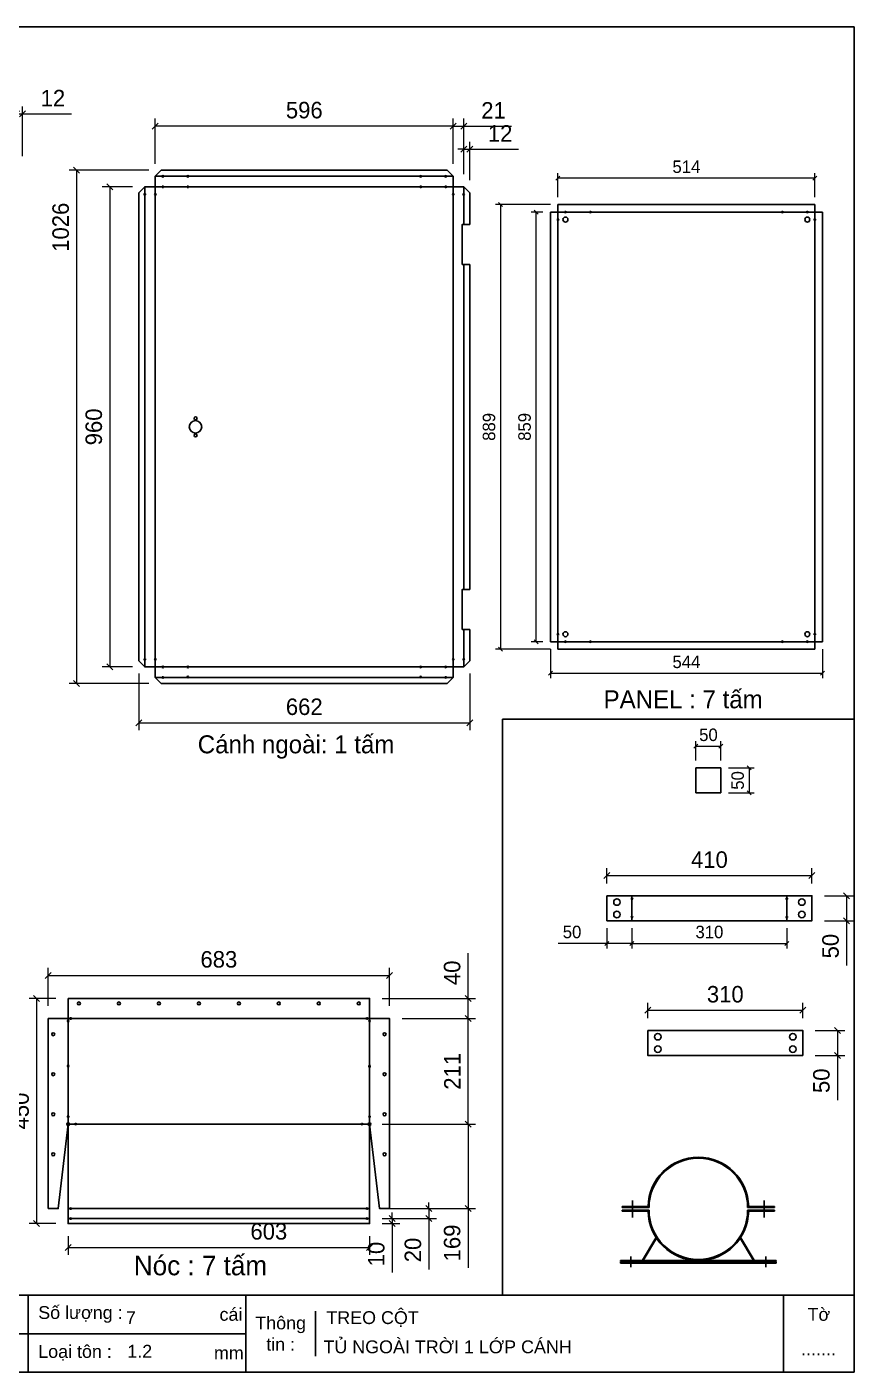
# Model space of a CAD drawing. Header units: millimetres. Extents: x 0 to 3804, y 0 to 2690.
# Drawn here: x 2149 to 3804, y 0 to 2690 of the extents above; entities that cross this region are included whole.
import ezdxf

# ---------------------------------------------------------------- set-up
doc = ezdxf.new("R2010")
doc.units = ezdxf.units.MM
doc.layers.add('CNC', color=7, linetype='Continuous')
doc.layers.add('DIM', color=253, linetype='Continuous')
doc.styles.add('Arial', font='arial.ttf')
doc.dimstyles.new('Dim-25', dxfattribs={"dimtxt": 25, "dimasz": 8, "dimexe": 10, "dimexo": 15, "dimgap": 10, "dimtad": 1, "dimdec": 0, "dimtxsty": 'Standard', "dimblk": 'OBLIQUE', "dimcen": 10, "dimclrd": 5, "dimclre": 5, "dimclrt": 3, "dimazin": 3, "dimtfac": 1, "dimtdec": 0, "dimtmove": 0, "dimatfit": 3, "dimldrblk": 'OBLIQUE', "dimlwd": 9, "dimlwe": 9})
doc.dimstyles.new('Dim-33', dxfattribs={"dimtxt": 33, "dimasz": 12, "dimexe": 15, "dimexo": 25, "dimgap": 15, "dimtad": 1, "dimdec": 0, "dimtxsty": 'Standard', "dimblk": 'OBLIQUE', "dimcen": 10, "dimclrd": 5, "dimclre": 5, "dimclrt": 3, "dimazin": 3, "dimtfac": 1, "dimtdec": 0, "dimtmove": 0, "dimatfit": 3, "dimldrblk": 'OPEN30', "dimlwd": 9, "dimlwe": 9})

# ---------------------------------------------------------------- blocks, each defined once
blk = doc.blocks.new('*D6')
at = {"color": 0, "linetype": 'ByBlock', "lineweight": -2}
for p, q in [((2121.9, 2509.7), (2133.9, 2521.7)), ((2145.9, 2521.7), (2133.9, 2509.7))]:
    blk.add_line(p, q, dxfattribs=at)
at = {"layer": 'Defpoints', "color": 0, "transparency": 16777216}
for p in [(2139.9, 2515.7), (2127.9, 2405.9), (2139.9, 2405.9)]:
    blk.add_point(p, dxfattribs=at)
at = {"layer": 'DIM', "color": 5, "lineweight": 9, "transparency": 16777216}
for p, q in [((2127.9, 2430.9), (2127.9, 2530.7)), ((2139.9, 2430.9), (2139.9, 2530.7)), ((2127.9, 2515.7), (2115.9, 2515.7)), ((2127.9, 2515.7), (2139.9, 2515.7)), ((2139.9, 2515.7), (2237.8, 2515.7))]:
    blk.add_line(p, q, dxfattribs=at)
at = {"layer": 'DIM', "color": 3, "transparency": 16777216, "insert": (2200.9, 2547.3), "char_height": 33, "attachment_point": 5}
blk.add_mtext('12', dxfattribs=at)
blk = doc.blocks.new('_Oblique')
at = {"color": 0, "linetype": 'ByBlock', "lineweight": -2}
blk.add_line((-0.5, -0.5), (0.5, 0.5), dxfattribs=at)
blk = doc.blocks.new('_Open30')
at = {"color": 0, "linetype": 'ByBlock', "lineweight": -2}
for p, q in [((-1, 0.27), (0, 0)), ((0, 0), (-1, -0.27)), ((0, 0), (-1, 0))]:
    blk.add_line(p, q, dxfattribs=at)
blk = doc.blocks.new('f3daunguoc')
at = {"layer": 'CNC', "color": 2, "lineweight": -3}
blk.add_circle((0, 0), 1.5, dxfattribs=at)
blk = doc.blocks.new('*D24')
at = {"color": 0, "linetype": 'ByBlock', "lineweight": -2}
for p, q in [((3016.8, 2439.2), (3028.8, 2451.2)), ((3040.8, 2451.2), (3028.8, 2439.2))]:
    blk.add_line(p, q, dxfattribs=at)
at = {"layer": 'Defpoints', "color": 0, "transparency": 16777216}
for p in [(3034.8, 2445.2), (3022.8, 2369.9), (3034.8, 2357.9)]:
    blk.add_point(p, dxfattribs=at)
at = {"layer": 'DIM', "color": 5, "lineweight": 9, "transparency": 16777216}
for p, q in [((3022.8, 2394.9), (3022.8, 2460.2)), ((3034.8, 2382.9), (3034.8, 2460.2)), ((3022.8, 2445.2), (3010.8, 2445.2)), ((3022.8, 2445.2), (3034.8, 2445.2)), ((3034.8, 2445.2), (3132.6, 2445.2))]:
    blk.add_line(p, q, dxfattribs=at)
at = {"layer": 'DIM', "color": 3, "transparency": 16777216, "insert": (3095.7, 2476.7), "char_height": 33, "attachment_point": 5}
blk.add_mtext('12', dxfattribs=at)
blk = doc.blocks.new('*D25')
at = {"color": 0, "linetype": 'ByBlock', "lineweight": -2}
for p, q in [((2995.8, 2485.2), (3007.8, 2497.2)), ((3028.8, 2497.2), (3016.8, 2485.2))]:
    blk.add_line(p, q, dxfattribs=at)
at = {"layer": 'Defpoints', "color": 0, "transparency": 16777216}
for p in [(3022.8, 2491.2), (3001.8, 2390.9), (3022.8, 2369.9)]:
    blk.add_point(p, dxfattribs=at)
at = {"layer": 'DIM', "color": 5, "lineweight": 9, "transparency": 16777216}
for p, q in [((3001.8, 2415.9), (3001.8, 2506.2)), ((3022.8, 2394.9), (3022.8, 2506.2)), ((3001.8, 2491.2), (2989.8, 2491.2)), ((3001.8, 2491.2), (3022.8, 2491.2)), ((3022.8, 2491.2), (3118.2, 2491.2))]:
    blk.add_line(p, q, dxfattribs=at)
at = {"layer": 'DIM', "color": 3, "transparency": 16777216, "insert": (3082.5, 2522.8), "char_height": 33, "attachment_point": 5}
blk.add_mtext('21', dxfattribs=at)
blk = doc.blocks.new('*D26')
at = {"color": 0, "linetype": 'ByBlock', "lineweight": -2}
for p, q in [((2411.8, 2497.2), (2399.8, 2485.2)), ((2995.8, 2485.2), (3007.8, 2497.2))]:
    blk.add_line(p, q, dxfattribs=at)
at = {"layer": 'Defpoints', "color": 0, "transparency": 16777216}
for p in [(2405.8, 2491.2), (2405.8, 2390.9), (3001.8, 2390.9)]:
    blk.add_point(p, dxfattribs=at)
at = {"layer": 'DIM', "color": 5, "lineweight": 9, "transparency": 16777216}
for p, q in [((2405.8, 2415.9), (2405.8, 2506.2)), ((3001.8, 2415.9), (3001.8, 2506.2)), ((3001.8, 2491.2), (2405.8, 2491.2))]:
    blk.add_line(p, q, dxfattribs=at)
at = {"layer": 'DIM', "color": 3, "transparency": 16777216, "insert": (2703.8, 2523.1), "char_height": 33, "attachment_point": 5}
blk.add_mtext('596', dxfattribs=at)
blk = doc.blocks.new('*D27')
at = {"color": 0, "linetype": 'ByBlock', "lineweight": -2}
for p, q in [((2254.4, 2396.9), (2242.4, 2408.9)), ((2242.4, 1382.9), (2254.4, 1370.9))]:
    blk.add_line(p, q, dxfattribs=at)
at = {"layer": 'Defpoints', "color": 0, "transparency": 16777216}
for p in [(2417.8, 2402.9), (2248.4, 1376.9), (2417.8, 1376.9)]:
    blk.add_point(p, dxfattribs=at)
at = {"layer": 'DIM', "color": 5, "lineweight": 9, "transparency": 16777216}
for p, q in [((2392.8, 2402.9), (2233.4, 2402.9)), ((2248.4, 2402.9), (2248.4, 1376.9)), ((2392.8, 1376.9), (2233.4, 1376.9))]:
    blk.add_line(p, q, dxfattribs=at)
at = {"layer": 'DIM', "color": 3, "transparency": 16777216, "insert": (2216.5, 2289.1), "char_height": 33, "attachment_point": 5, "rotation": 90}
blk.add_mtext('1026', dxfattribs=at)
blk = doc.blocks.new('*D28')
at = {"color": 0, "linetype": 'ByBlock', "lineweight": -2}
for p, q in [((2320.7, 2363.9), (2308.7, 2375.9)), ((2308.7, 1415.9), (2320.7, 1403.9))]:
    blk.add_line(p, q, dxfattribs=at)
at = {"layer": 'Defpoints', "color": 0, "transparency": 16777216}
for p in [(2384.8, 2369.9), (2314.7, 1409.9), (2384.8, 1409.9)]:
    blk.add_point(p, dxfattribs=at)
at = {"layer": 'DIM', "color": 5, "lineweight": 9, "transparency": 16777216}
for p, q in [((2359.8, 2369.9), (2299.7, 2369.9)), ((2314.7, 2369.9), (2314.7, 1409.9)), ((2359.8, 1409.9), (2299.7, 1409.9))]:
    blk.add_line(p, q, dxfattribs=at)
at = {"layer": 'DIM', "color": 3, "transparency": 16777216, "insert": (2282.8, 1889.9), "char_height": 33, "attachment_point": 5, "rotation": 90}
blk.add_mtext('960', dxfattribs=at)
blk = doc.blocks.new('*D29')
at = {"color": 0, "linetype": 'ByBlock', "lineweight": -2}
for p, q in [((2378.8, 1304.3), (2366.8, 1292.3)), ((3028.8, 1292.3), (3040.8, 1304.3))]:
    blk.add_line(p, q, dxfattribs=at)
at = {"layer": 'Defpoints', "color": 0, "transparency": 16777216}
for p in [(2372.8, 1421.9), (3034.8, 1421.9), (3034.8, 1298.3)]:
    blk.add_point(p, dxfattribs=at)
at = {"layer": 'DIM', "color": 5, "lineweight": 9, "transparency": 16777216}
for p, q in [((2372.8, 1396.9), (2372.8, 1283.3)), ((3034.8, 1396.9), (3034.8, 1283.3)), ((2372.8, 1298.3), (3034.8, 1298.3))]:
    blk.add_line(p, q, dxfattribs=at)
at = {"layer": 'DIM', "color": 3, "transparency": 16777216, "insert": (2703.8, 1330.1), "char_height": 33, "attachment_point": 5}
blk.add_mtext('662', dxfattribs=at)
blk = doc.blocks.new('*D40')
at = {"color": 0, "linetype": 'ByBlock', "lineweight": -2}
for p, q in [((3215.4, 2391.1), (3207.4, 2383.1)), ((3721.4, 2383.1), (3729.4, 2391.1))]:
    blk.add_line(p, q, dxfattribs=at)
at = {"layer": 'Defpoints', "color": 0, "ltscale": 3, "transparency": 16777216}
for p in [(3211.4, 2387.1), (3211.4, 2334.4), (3725.4, 2334.4)]:
    blk.add_point(p, dxfattribs=at)
at = {"layer": 'DIM', "color": 5, "lineweight": 9, "ltscale": 3, "transparency": 16777216}
for p, q in [((3211.4, 2349.4), (3211.4, 2397.1)), ((3725.4, 2349.4), (3725.4, 2397.1)), ((3725.4, 2387.1), (3211.4, 2387.1))]:
    blk.add_line(p, q, dxfattribs=at)
at = {"layer": 'DIM', "color": 3, "ltscale": 3, "transparency": 16777216, "insert": (3468.4, 2409.9), "char_height": 25, "attachment_point": 5}
blk.add_mtext('514', dxfattribs=at)
blk = doc.blocks.new('*D41')
at = {"color": 0, "linetype": 'ByBlock', "lineweight": -2}
for p, q in [((3100.3, 2330.4), (3092.3, 2338.4)), ((3092.3, 1449.4), (3100.3, 1441.4))]:
    blk.add_line(p, q, dxfattribs=at)
at = {"layer": 'Defpoints', "color": 0, "ltscale": 3, "transparency": 16777216}
for p in [(3211.4, 2334.4), (3096.3, 1445.4), (3211.4, 1445.4)]:
    blk.add_point(p, dxfattribs=at)
at = {"layer": 'DIM', "color": 5, "lineweight": 9, "ltscale": 3, "transparency": 16777216}
for p, q in [((3196.4, 2334.4), (3086.3, 2334.4)), ((3096.3, 2334.4), (3096.3, 1445.4)), ((3196.4, 1445.4), (3086.3, 1445.4))]:
    blk.add_line(p, q, dxfattribs=at)
at = {"layer": 'DIM', "color": 3, "ltscale": 3, "transparency": 16777216, "insert": (3073.5, 1889.9), "char_height": 25, "attachment_point": 5, "rotation": 90}
blk.add_mtext('889', dxfattribs=at)
blk = doc.blocks.new('*D42')
at = {"color": 0, "linetype": 'ByBlock', "lineweight": -2}
for p, q in [((3171.5, 2315.4), (3163.5, 2323.4)), ((3163.5, 1464.4), (3171.5, 1456.4))]:
    blk.add_line(p, q, dxfattribs=at)
at = {"layer": 'Defpoints', "color": 0, "ltscale": 3, "transparency": 16777216}
for p in [(3167.5, 2319.4), (3196.4, 2319.4), (3196.4, 1460.4)]:
    blk.add_point(p, dxfattribs=at)
at = {"layer": 'DIM', "color": 5, "lineweight": 9, "ltscale": 3, "transparency": 16777216}
for p, q in [((3181.4, 2319.4), (3157.5, 2319.4)), ((3167.5, 1460.4), (3167.5, 2319.4)), ((3181.4, 1460.4), (3157.5, 1460.4))]:
    blk.add_line(p, q, dxfattribs=at)
at = {"layer": 'DIM', "color": 3, "ltscale": 3, "transparency": 16777216, "insert": (3144.7, 1889.9), "char_height": 25, "attachment_point": 5, "rotation": 90}
blk.add_mtext('859', dxfattribs=at)
blk = doc.blocks.new('*D43')
at = {"color": 0, "linetype": 'ByBlock', "lineweight": -2}
for p, q in [((3200.4, 1401.3), (3192.4, 1393.3)), ((3736.4, 1393.3), (3744.4, 1401.3))]:
    blk.add_line(p, q, dxfattribs=at)
at = {"layer": 'Defpoints', "color": 0, "ltscale": 3, "transparency": 16777216}
for p in [(3196.4, 1460.4), (3740.4, 1460.4), (3740.4, 1397.3)]:
    blk.add_point(p, dxfattribs=at)
at = {"layer": 'DIM', "color": 5, "lineweight": 9, "ltscale": 3, "transparency": 16777216}
for p, q in [((3196.4, 1445.4), (3196.4, 1387.3)), ((3740.4, 1445.4), (3740.4, 1387.3)), ((3196.4, 1397.3), (3740.4, 1397.3))]:
    blk.add_line(p, q, dxfattribs=at)
at = {"layer": 'DIM', "color": 3, "ltscale": 3, "transparency": 16777216, "insert": (3468.4, 1420), "char_height": 25, "attachment_point": 5}
blk.add_mtext('544', dxfattribs=at)
blk = doc.blocks.new('*D44')
at = {"color": 0, "linetype": 'ByBlock', "lineweight": -2}
for p, q in [((3397.2, 729.4), (3385.2, 717.4)), ((3695.2, 717.4), (3707.2, 729.4))]:
    blk.add_line(p, q, dxfattribs=at)
at = {"layer": 'Defpoints', "color": 0, "transparency": 16777216}
for p in [(3701.2, 723.4), (3391.2, 682.4), (3701.2, 682.4)]:
    blk.add_point(p, dxfattribs=at)
at = {"layer": 'DIM', "color": 5, "lineweight": 9, "transparency": 16777216}
for p, q in [((3391.2, 707.4), (3391.2, 738.4)), ((3701.2, 707.4), (3701.2, 738.4)), ((3391.2, 723.4), (3701.2, 723.4))]:
    blk.add_line(p, q, dxfattribs=at)
at = {"layer": 'DIM', "color": 3, "transparency": 16777216, "insert": (3546.2, 755.3), "char_height": 33, "attachment_point": 5}
blk.add_mtext('310', dxfattribs=at)
blk = doc.blocks.new('*D45')
at = {"color": 0, "linetype": 'ByBlock', "lineweight": -2}
for p, q in [((3776.5, 677.1), (3764.5, 689.1)), ((3764.5, 639.1), (3776.5, 627.1))]:
    blk.add_line(p, q, dxfattribs=at)
at = {"layer": 'Defpoints', "color": 0, "transparency": 16777216}
for p in [(3701.2, 683.1), (3701.2, 633.1), (3770.5, 633.1)]:
    blk.add_point(p, dxfattribs=at)
at = {"layer": 'DIM', "color": 5, "lineweight": 9, "transparency": 16777216}
for p, q in [((3726.2, 683.1), (3785.5, 683.1)), ((3770.5, 683.1), (3770.5, 633.1)), ((3726.2, 633.1), (3785.5, 633.1)), ((3770.5, 633.1), (3770.5, 543.9))]:
    blk.add_line(p, q, dxfattribs=at)
at = {"layer": 'DIM', "color": 3, "transparency": 16777216, "insert": (3738.7, 582.5), "char_height": 33, "attachment_point": 5, "rotation": 90}
blk.add_mtext('50', dxfattribs=at)
blk = doc.blocks.new('*D46')
at = {"color": 0, "linetype": 'ByBlock', "lineweight": -2}
for p, q in [((3315.4, 998.7), (3303.4, 986.7)), ((3713.4, 986.7), (3725.4, 998.7))]:
    blk.add_line(p, q, dxfattribs=at)
at = {"layer": 'Defpoints', "color": 0, "transparency": 16777216}
for p in [(3719.4, 992.7), (3309.4, 951.6), (3719.4, 951.6)]:
    blk.add_point(p, dxfattribs=at)
at = {"layer": 'DIM', "color": 5, "lineweight": 9, "transparency": 16777216}
for p, q in [((3309.4, 976.6), (3309.4, 1007.7)), ((3719.4, 976.6), (3719.4, 1007.7)), ((3309.4, 992.7), (3719.4, 992.7))]:
    blk.add_line(p, q, dxfattribs=at)
at = {"layer": 'DIM', "color": 3, "transparency": 16777216, "insert": (3514.4, 1024.5), "char_height": 33, "attachment_point": 5}
blk.add_mtext('410', dxfattribs=at)
blk = doc.blocks.new('*D47')
at = {"color": 0, "linetype": 'ByBlock', "lineweight": -2}
for p, q in [((3794.7, 946.3), (3782.7, 958.3)), ((3782.7, 908.3), (3794.7, 896.3))]:
    blk.add_line(p, q, dxfattribs=at)
at = {"layer": 'Defpoints', "color": 0, "transparency": 16777216}
for p in [(3719.4, 952.3), (3719.4, 902.3), (3788.7, 902.3)]:
    blk.add_point(p, dxfattribs=at)
at = {"layer": 'DIM', "color": 5, "lineweight": 9, "transparency": 16777216}
for p, q in [((3744.4, 952.3), (3803.7, 952.3)), ((3788.7, 952.3), (3788.7, 902.3)), ((3744.4, 902.3), (3803.7, 902.3)), ((3788.7, 902.3), (3788.7, 813.2))]:
    blk.add_line(p, q, dxfattribs=at)
at = {"layer": 'DIM', "color": 3, "transparency": 16777216, "insert": (3756.9, 851.7), "char_height": 33, "attachment_point": 5, "rotation": 90}
blk.add_mtext('50', dxfattribs=at)
blk = doc.blocks.new('*D48')
at = {"color": 0, "linetype": 'ByBlock', "lineweight": -2}
for p, q in [((3597.8, 1204), (3589.8, 1212)), ((3589.8, 1162), (3597.8, 1154))]:
    blk.add_line(p, q, dxfattribs=at)
at = {"layer": 'Defpoints', "color": 0, "transparency": 16777216}
for p in [(3537.5, 1208), (3537.5, 1158), (3593.8, 1158)]:
    blk.add_point(p, dxfattribs=at)
at = {"layer": 'DIM', "color": 5, "lineweight": 9, "transparency": 16777216}
for p, q in [((3552.5, 1208), (3603.8, 1208)), ((3593.8, 1208), (3593.8, 1158)), ((3552.5, 1158), (3603.8, 1158))]:
    blk.add_line(p, q, dxfattribs=at)
at = {"layer": 'DIM', "color": 3, "transparency": 16777216, "insert": (3571, 1183), "char_height": 25, "attachment_point": 5, "rotation": 90}
blk.add_mtext('50', dxfattribs=at)
blk = doc.blocks.new('*D49')
at = {"color": 0, "linetype": 'ByBlock', "lineweight": -2}
for p, q in [((3491.5, 1255.3), (3483.5, 1247.3)), ((3533.5, 1247.3), (3541.5, 1255.3))]:
    blk.add_line(p, q, dxfattribs=at)
at = {"layer": 'Defpoints', "color": 0, "transparency": 16777216}
for p in [(3537.5, 1251.3), (3487.5, 1208), (3537.5, 1208)]:
    blk.add_point(p, dxfattribs=at)
at = {"layer": 'DIM', "color": 5, "lineweight": 9, "transparency": 16777216}
for p, q in [((3487.5, 1223), (3487.5, 1261.3)), ((3487.5, 1251.3), (3537.5, 1251.3)), ((3537.5, 1223), (3537.5, 1261.3))]:
    blk.add_line(p, q, dxfattribs=at)
at = {"layer": 'DIM', "color": 3, "transparency": 16777216, "insert": (3512.5, 1274.1), "char_height": 25, "attachment_point": 5}
blk.add_mtext('50', dxfattribs=at)
blk = doc.blocks.new('*D50')
at = {"color": 0, "linetype": 'ByBlock', "lineweight": -2}
for p, q in [((3313.4, 861.1), (3305.4, 853.1)), ((3355.4, 853.1), (3363.4, 861.1))]:
    blk.add_line(p, q, dxfattribs=at)
at = {"layer": 'Defpoints', "color": 0, "ltscale": 3, "transparency": 16777216}
for p in [(3309.4, 902.3), (3359.4, 902.3), (3359.4, 857.1)]:
    blk.add_point(p, dxfattribs=at)
at = {"layer": 'DIM', "color": 5, "lineweight": 9, "ltscale": 3, "transparency": 16777216}
for p, q in [((3309.4, 887.3), (3309.4, 847.1)), ((3359.4, 887.3), (3359.4, 847.1)), ((3309.4, 857.1), (3211.8, 857.1)), ((3359.4, 857.1), (3309.4, 857.1))]:
    blk.add_line(p, q, dxfattribs=at)
at = {"layer": 'DIM', "color": 3, "ltscale": 3, "transparency": 16777216, "insert": (3239.6, 879.9), "char_height": 25, "attachment_point": 5}
blk.add_mtext('50', dxfattribs=at)
blk = doc.blocks.new('*D51')
at = {"color": 0, "linetype": 'ByBlock', "lineweight": -2}
for p, q in [((3363.4, 861.1), (3355.4, 853.1)), ((3665.4, 853.1), (3673.4, 861.1))]:
    blk.add_line(p, q, dxfattribs=at)
at = {"layer": 'Defpoints', "color": 0, "ltscale": 3, "transparency": 16777216}
for p in [(3359.4, 902.3), (3669.4, 902.3), (3669.4, 857.1)]:
    blk.add_point(p, dxfattribs=at)
at = {"layer": 'DIM', "color": 5, "lineweight": 9, "ltscale": 3, "transparency": 16777216}
for p, q in [((3359.4, 887.3), (3359.4, 847.1)), ((3669.4, 887.3), (3669.4, 847.1)), ((3359.4, 857.1), (3669.4, 857.1))]:
    blk.add_line(p, q, dxfattribs=at)
at = {"layer": 'DIM', "color": 3, "ltscale": 3, "transparency": 16777216, "insert": (3514.4, 879.9), "char_height": 25, "attachment_point": 5}
blk.add_mtext('310', dxfattribs=at)
blk = doc.blocks.new('*D61')
at = {"color": 0, "linetype": 'ByBlock', "lineweight": -2}
for p, q in [((3037.7, 741), (3025.7, 753)), ((3025.7, 713), (3037.7, 701))]:
    blk.add_line(p, q, dxfattribs=at)
at = {"layer": 'Defpoints', "color": 0, "transparency": 16777216}
for p in [(2834.4, 747), (3031.7, 747), (2874.4, 707)]:
    blk.add_point(p, dxfattribs=at)
at = {"layer": 'DIM', "color": 5, "lineweight": 9, "transparency": 16777216}
for p, q in [((3031.7, 747), (3031.7, 837.5)), ((2859.4, 747), (3046.7, 747)), ((3031.7, 707), (3031.7, 747)), ((2899.4, 707), (3046.7, 707))]:
    blk.add_line(p, q, dxfattribs=at)
at = {"layer": 'DIM', "color": 3, "transparency": 16777216, "insert": (2999.8, 798.3), "char_height": 33, "attachment_point": 5, "rotation": 90}
blk.add_mtext('40', dxfattribs=at)
blk = doc.blocks.new('*D62')
at = {"color": 0, "linetype": 'ByBlock', "lineweight": -2}
for p, q in [((2174.3, 741), (2162.3, 753)), ((2162.3, 303), (2174.3, 291))]:
    blk.add_line(p, q, dxfattribs=at)
at = {"layer": 'Defpoints', "color": 0, "transparency": 16777216}
for p in [(2231.4, 747), (2168.3, 297), (2231.4, 297)]:
    blk.add_point(p, dxfattribs=at)
at = {"layer": 'DIM', "color": 5, "lineweight": 9, "transparency": 16777216}
for p, q in [((2206.4, 747), (2153.3, 747)), ((2168.3, 747), (2168.3, 297)), ((2206.4, 297), (2153.3, 297))]:
    blk.add_line(p, q, dxfattribs=at)
at = {"layer": 'DIM', "color": 3, "transparency": 16777216, "insert": (2136.4, 522), "char_height": 33, "attachment_point": 5, "rotation": 90}
blk.add_mtext('450', dxfattribs=at)
blk = doc.blocks.new('*D63')
at = {"color": 0, "linetype": 'ByBlock', "lineweight": -2}
for p, q in [((2197.4, 799.3), (2185.4, 787.3)), ((2868.4, 787.3), (2880.4, 799.3))]:
    blk.add_line(p, q, dxfattribs=at)
at = {"layer": 'Defpoints', "color": 0, "transparency": 16777216}
for p in [(2874.4, 793.3), (2191.4, 707), (2874.4, 707)]:
    blk.add_point(p, dxfattribs=at)
at = {"layer": 'DIM', "color": 5, "lineweight": 9, "transparency": 16777216}
for p, q in [((2191.4, 732), (2191.4, 808.3)), ((2874.4, 732), (2874.4, 808.3)), ((2191.4, 793.3), (2874.4, 793.3))]:
    blk.add_line(p, q, dxfattribs=at)
at = {"layer": 'DIM', "color": 3, "transparency": 16777216, "insert": (2532.9, 825.1), "char_height": 33, "attachment_point": 5}
blk.add_mtext('683', dxfattribs=at)
blk = doc.blocks.new('*D64')
at = {"color": 0, "linetype": 'ByBlock', "lineweight": -2}
for p, q in [((2873.8, 313), (2885.8, 301)), ((2885.8, 291), (2873.8, 303))]:
    blk.add_line(p, q, dxfattribs=at)
at = {"layer": 'Defpoints', "color": 0, "transparency": 16777216}
for p in [(2834.4, 307), (2834.4, 297), (2879.8, 307)]:
    blk.add_point(p, dxfattribs=at)
at = {"layer": 'DIM', "color": 5, "lineweight": 9, "transparency": 16777216}
for p, q in [((2859.4, 307), (2894.8, 307)), ((2859.4, 297), (2894.8, 297)), ((2879.8, 307), (2879.8, 319)), ((2879.8, 307), (2879.8, 297)), ((2879.8, 297), (2879.8, 198.9))]:
    blk.add_line(p, q, dxfattribs=at)
at = {"layer": 'DIM', "color": 3, "transparency": 16777216, "insert": (2847.9, 236), "char_height": 33, "attachment_point": 5, "rotation": 90}
blk.add_mtext('10', dxfattribs=at)
blk = doc.blocks.new('*D65')
at = {"color": 0, "linetype": 'ByBlock', "lineweight": -2}
for p, q in [((2947.2, 333), (2959.2, 321)), ((2959.2, 301), (2947.2, 313))]:
    blk.add_line(p, q, dxfattribs=at)
at = {"layer": 'Defpoints', "color": 0, "transparency": 16777216}
for p in [(2834.4, 327), (2834.4, 307), (2953.2, 307)]:
    blk.add_point(p, dxfattribs=at)
at = {"layer": 'DIM', "color": 5, "lineweight": 9, "transparency": 16777216}
for p, q in [((2859.4, 327), (2968.2, 327)), ((2953.2, 327), (2953.2, 339)), ((2953.2, 327), (2953.2, 307)), ((2859.4, 307), (2968.2, 307)), ((2953.2, 307), (2953.2, 205.3))]:
    blk.add_line(p, q, dxfattribs=at)
at = {"layer": 'DIM', "color": 3, "transparency": 16777216, "insert": (2921.3, 244.1), "char_height": 33, "attachment_point": 5, "rotation": 90}
blk.add_mtext('20', dxfattribs=at)
blk = doc.blocks.new('*D66')
at = {"color": 0, "linetype": 'ByBlock', "lineweight": -2}
for p, q in [((3037.7, 489.8), (3025.7, 501.8)), ((3025.7, 333), (3037.7, 321))]:
    blk.add_line(p, q, dxfattribs=at)
at = {"layer": 'Defpoints', "color": 0, "transparency": 16777216}
for p in [(2834.4, 495.8), (2874.4, 327), (3031.7, 327)]:
    blk.add_point(p, dxfattribs=at)
at = {"layer": 'DIM', "color": 5, "lineweight": 9, "transparency": 16777216}
for p, q in [((2859.4, 495.8), (3046.7, 495.8)), ((3031.7, 495.8), (3031.7, 327)), ((2899.4, 327), (3046.7, 327)), ((3031.7, 327), (3031.7, 208.3))]:
    blk.add_line(p, q, dxfattribs=at)
at = {"layer": 'DIM', "color": 3, "transparency": 16777216, "insert": (2999.8, 258.2), "char_height": 33, "attachment_point": 5, "rotation": 90}
blk.add_mtext('169', dxfattribs=at)
blk = doc.blocks.new('*D67')
at = {"color": 0, "linetype": 'ByBlock', "lineweight": -2}
for p, q in [((3037.7, 701), (3025.7, 713)), ((3025.7, 501.8), (3037.7, 489.8))]:
    blk.add_line(p, q, dxfattribs=at)
at = {"layer": 'Defpoints', "color": 0, "transparency": 16777216}
for p in [(2874.4, 707), (3031.7, 707), (2834.4, 495.8)]:
    blk.add_point(p, dxfattribs=at)
at = {"layer": 'DIM', "color": 5, "lineweight": 9, "transparency": 16777216}
for p, q in [((2899.4, 707), (3046.7, 707)), ((3031.7, 495.8), (3031.7, 707)), ((2859.4, 495.8), (3046.7, 495.8))]:
    blk.add_line(p, q, dxfattribs=at)
at = {"layer": 'DIM', "color": 3, "transparency": 16777216, "insert": (3000.1, 601.4), "char_height": 33, "attachment_point": 5, "rotation": 90}
blk.add_mtext('211', dxfattribs=at)
blk = doc.blocks.new('*D68')
at = {"color": 0, "linetype": 'ByBlock', "lineweight": -2}
for p, q in [((2237.4, 255.4), (2225.4, 243.4)), ((2828.4, 243.4), (2840.4, 255.4))]:
    blk.add_line(p, q, dxfattribs=at)
at = {"layer": 'Defpoints', "color": 0, "transparency": 16777216}
for p in [(2231.4, 297), (2834.4, 297), (2834.4, 249.4)]:
    blk.add_point(p, dxfattribs=at)
at = {"layer": 'DIM', "color": 5, "lineweight": 9, "transparency": 16777216}
for p, q in [((2231.4, 272), (2231.4, 234.4)), ((2834.4, 272), (2834.4, 234.4)), ((2231.4, 249.4), (2834.4, 249.4))]:
    blk.add_line(p, q, dxfattribs=at)
at = {"layer": 'DIM', "color": 3, "transparency": 16777216, "insert": (2632.9, 281.2), "char_height": 33, "attachment_point": 5}
blk.add_mtext('603', dxfattribs=at)
blk = doc.blocks.new('KHUNG CHUẨN')
at = {"color": 7}
for p, q in [((19889.2, -28535.2), (16919.2, -28535.2)), ((18599.2, -28535.2), (18599.2, -28655.2)), ((18939.2, -28535.2), (18939.2, -28655.2)), ((19779.2, -28535.2), (19779.2, -28655.2)), ((19047.6, -28560.2), (19047.6, -28630.2)), ((18939.2, -28595.2), (16919.2, -28595.2))]:
    blk.add_line(p, q, dxfattribs=at)
blk.add_lwpolyline([(16919.2, -26555.2), (19889.2, -26555.2), (19889.2, -28655.2), (16919.2, -28655.2)], close=True, dxfattribs=at)
at = {"color": 2, "char_height": 20, "style": 'Arial'}
for s, insert, width, attachment_point in [('  Số lượng :', (18599.2, -28565.2), 917.634, 4), ('cái', (18897.9, -28565.2), 63.517, 4), ('Tờ', (19834.2, -28565.2), 110, 5), ('Thông\\Ptin :', (18993.4, -28595.2), 108.311, 5), ('  Loại tôn :', (18599.2, -28625.2), 917.634, 4), ('mm', (18889.2, -28625.2), 917.634, 4)]:
    blk.add_mtext(s, dxfattribs=dict(at, insert=insert, width=width, attachment_point=attachment_point))
at = {"color": 3, "style": 'Arial'}
for tag, p in [('#01', (17055.6, -28580.1)), ('#02', (17431.4, -28580.1)), ('#03', (18030.6, -28580.1)), ('#08', (18751.7, -28580.1)), ('#10', (19064.8, -28580.1)), ('#04', (17024.8, -28634.6)), ('#05', (17308.5, -28633)), ('#06', (17632.7, -28633.7)), ('#07', (18002, -28634.7)), ('#09', (18753.8, -28632.6)), ('#11', (19060.3, -28625.7)), ('#12', (19806.5, -28628.9))]:
    blk.add_attdef(tag, p, '', height=20, dxfattribs=at)

msp = doc.modelspace()

# ---------------------------------------------------------------- linework, layer by layer
at = {"color": 7}
for p, q in [((3487.5, 1208), (3537.5, 1208)), ((3487.5, 1208), (3487.5, 1158)), ((3537.5, 1208), (3537.5, 1158)), ((3537.5, 1158), (3487.5, 1158))]:
    msp.add_line(p, q, dxfattribs=at)
at = {"color": 2, "ltscale": 3}
for p, q in [((3359.4, 952.3), (3359.4, 902.3)), ((3669.4, 951.6), (3669.4, 902.3))]:
    msp.add_line(p, q, dxfattribs=at)
for p, q in [((2231.4, 747), (2834.4, 747)), ((2191.4, 707), (2874.4, 707)), ((2874.4, 707), (2874.4, 328)), ((2231.4, 495.8), (2834.4, 495.8)), ((2231.4, 327), (2834.4, 327)), ((2231.4, 307), (2834.4, 307)), ((2231.4, 297), (2834.4, 297))]:
    msp.add_line(p, q)
at = {"color": 5}
for p, q in [((3339.8, 328.9), (3339.8, 330.9)), ((3339.8, 330.9), (3391.7, 330.9)), ((3393.7, 328.9), (3339.8, 328.9)), ((3339.8, 323.7), (3339.8, 321.6)), ((3393.7, 323.7), (3339.8, 323.7)), ((3644.8, 328.9), (3590.9, 328.9)), ((3644.8, 323.7), (3590.9, 323.7)), ((3593, 330.9), (3644.8, 330.9)), ((3644.8, 330.9), (3644.8, 328.9)), ((3644.8, 321.6), (3644.8, 323.7)), ((3339.8, 321.6), (3391.7, 321.6)), ((3593, 321.6), (3644.8, 321.6)), ((3407, 268.6), (3380.4, 224.1)), ((3382.1, 223), (3408.8, 267.5)), ((3408.8, 267.5), (3407, 268.6)), ((3575.8, 267.5), (3577.6, 268.6)), ((3602.5, 223), (3575.8, 267.5)), ((3577.6, 268.6), (3604.3, 224.1)), ((3336.7, 223), (3648, 223)), ((3336.7, 220.9), (3336.7, 223)), ((3648, 220.9), (3336.7, 220.9)), ((3336.7, 219.9), (3648, 219.9)), ((3336.7, 217.8), (3336.7, 219.9)), ((3648, 217.8), (3336.7, 217.8)), ((3380.4, 224.1), (3382.1, 223)), ((3604.3, 224.1), (3602.5, 223)), ((3648, 223), (3648, 220.9)), ((3648, 219.9), (3648, 217.8))]:
    msp.add_line(p, q, dxfattribs=at)
at = {"color": 2}
for p, q in [((3360.8, 343.4), (3360.8, 309.2)), ((3623.9, 343.4), (3623.9, 309.2)), ((3357.4, 230.8), (3357.4, 210.1)), ((3627.2, 230.8), (3627.2, 210.1))]:
    msp.add_line(p, q, dxfattribs=at)
at = {"color": 7}
for points in [[(3034.8, 1484.9), (3034.8, 1421.9), (3022.8, 1409.9), (3001.8, 1409.9), (3001.8, 1388.9), (2989.8, 1376.9), (2417.8, 1376.9), (2405.8, 1388.9), (2405.8, 1409.9), (2384.8, 1409.9), (2372.8, 1421.9), (2372.8, 2357.9), (2384.8, 2369.9), (2405.8, 2369.9), (2405.8, 2390.9), (2417.8, 2402.9), (2989.8, 2402.9), (3001.8, 2390.9), (3001.8, 2369.9), (3022.8, 2369.9), (3034.8, 2357.9), (3034.8, 2294.9)], [(2384.8, 1409.9), (2384.8, 2369.9)], [(2405.8, 2390.9), (3001.8, 2390.9)], [(3022.8, 2369.9), (3022.8, 2294.9)], [(3022.8, 2214.9), (3022.8, 1564.9)], [(3034.8, 2214.9), (3034.8, 1564.9)], [(3022.8, 1484.9), (3022.8, 1409.9)], [(3001.8, 1388.9), (2405.8, 1388.9)]]:
    msp.add_lwpolyline(points, dxfattribs=at)
for points in [[(2405.8, 2369.9), (3001.8, 2369.9), (3001.8, 1409.9), (2405.8, 1409.9)], [(3309.4, 952.3), (3719.4, 952.3), (3719.4, 902.3), (3309.4, 902.3)], [(3391.2, 683.1), (3701.2, 683.1), (3701.2, 633.1), (3391.2, 633.1)]]:
    msp.add_lwpolyline(points, close=True, dxfattribs=at)
at = {"color": 2, "ltscale": 3}
for points in [[(3211.4, 2334.4), (3211.4, 2319.4), (3196.4, 2319.4)], [(3725.4, 2334.4), (3725.4, 2319.4), (3740.4, 2319.4)], [(3211.4, 1445.4), (3211.4, 1460.4), (3196.4, 1460.4)], [(3725.4, 1445.4), (3725.4, 1460.4), (3740.4, 1460.4)]]:
    msp.add_lwpolyline(points, dxfattribs=at)
for points in [[(3196.4, 2319.4), (3196.4, 1460.4)], [(3725.4, 2334.4), (3211.4, 2334.4)], [(3740.4, 1460.4), (3740.4, 2319.4)], [(3211.4, 1445.4), (3725.4, 1445.4)]]:
    msp.add_lwpolyline(points)
for points in [[(3211.4, 1460.4), (3725.4, 1460.4), (3725.4, 2319.4), (3211.4, 2319.4)], [(3100.6, 1305.3), (3804, 1305.3), (3804, 153.7), (3100.6, 153.7)], [(2231.4, 747), (2834.4, 747), (2834.4, 297), (2231.4, 297)]]:
    msp.add_lwpolyline(points, close=True)
at = {"color": 2}
for points in [[(3034.8, 2214.9), (3019.8, 2214.9), (3019.8, 2294.9), (3034.8, 2294.9)], [(3034.8, 1564.9), (3019.8, 1564.9), (3019.8, 1484.9), (3034.8, 1484.9)]]:
    msp.add_lwpolyline(points, dxfattribs=at)
at = {"color": 7, "linetype": 'Continuous'}
for points in [[(2191.4, 327), (2191.4, 707), (2231.4, 707), (2231.4, 495.8), (2211.4, 327)], [(2874.4, 327), (2874.4, 707), (2834.4, 707), (2834.4, 495.8), (2854.4, 327)]]:
    msp.add_lwpolyline(points, close=True, dxfattribs=at)
at = {"color": 2, "ltscale": 3}
for centre, radius in [((3226.4, 2304.4), 5), ((3710.4, 2304.4), 5), ((3226.4, 1475.4), 5), ((3710.4, 1475.4), 5), ((2252.9, 737), 3), ((2332.9, 737), 3), ((2412.9, 737), 3), ((2492.9, 737), 3), ((2572.9, 737), 3), ((2652.9, 737), 3), ((2732.9, 737), 3), ((2812.9, 737), 3), ((2201.4, 675.5), 3), ((2864.4, 675.5), 3), ((2201.4, 595.5), 3), ((2864.4, 595.5), 3), ((2201.4, 515.5), 3), ((2864.4, 515.5), 3), ((2231.4, 495.8), 2.5), ((2834.4, 495.8), 2.5), ((2201.4, 435.5), 3), ((2864.4, 435.5), 3)]:
    msp.add_circle(centre, radius, dxfattribs=at)
at = {"color": 2}
for centre, radius in [((2486.3, 1906.9), 3), ((2486.3, 1889.9), 12.5), ((2486.3, 1872.9), 3), ((3329.4, 939.8), 6.5), ((3699.4, 939.8), 6.5), ((3329.4, 914.8), 6.5), ((3699.4, 914.8), 6.5), ((2231.4, 702), 1.5), ((2236.4, 707), 1.5), ((2829.4, 707), 1.5), ((2834.4, 702), 1.5), ((3411.2, 670.6), 6.5), ((3681.2, 670.6), 6.5), ((3411.2, 645.6), 6.5), ((3681.2, 645.6), 6.5), ((2231.4, 612), 1.5), ((2834.4, 612), 1.5), ((2834.4, 610.8), 1.5), ((2231.4, 510.8), 1.5), ((2834.4, 510.8), 1.5), ((2246.4, 495.8), 1.5), ((2819.4, 495.8), 1.5), ((2236.4, 327), 1.5), ((2829.4, 327), 1.5), ((2236.4, 307), 1.5), ((2829.4, 307), 1.5)]:
    msp.add_circle(centre, radius, dxfattribs=at)
at = {"color": 5}
for centre, radius, start, end in [((3492.3, 328.9), 100.7, 1.1814, 178.8186), ((3492.3, 328.9), 98.6, 0, 180), ((3492.3, 323.7), 98.6, 180, 0), ((3492.3, 323.7), 100.7, 181.1814, 358.8186)]:
    msp.add_arc(centre, radius, start, end, dxfattribs=at)

# ---------------------------------------------------------------- block references
at = {"color": 3}
ref = msp.add_blockref('KHUNG CHUẨN', (-21670.1, 36701.4), dxfattribs=dict(at, xscale=1.280794680002145, yscale=1.280794680002145, zscale=1.280794680002145))
ref.add_attrib('#08', '7', (2347, 96.1), dxfattribs={"color": 3, "height": 25.6, "style": 'Arial'})
ref.add_attrib('#09', '1.2', (2349.7, 28.9), dxfattribs={"color": 3, "height": 25.62, "style": 'Arial'})
ref.add_attrib('#10', 'TREO CỘT', (2748, 96.1), dxfattribs={"color": 3, "height": 25.62, "style": 'Arial'})
ref.add_attrib('#11', 'TỦ NGOÀI TRỜI 1 LỚP CÁNH', (2742.2, 37.7), dxfattribs={"color": 3, "height": 25.616, "style": 'Arial'})
ref.add_attrib('#12', '.......', (3697.9, 33.6), dxfattribs={"color": 3, "height": 25.62, "style": 'Arial'})
at = {"lineweight": -3, "xscale": -1, "rotation": 180}
for p in [(2420.8, 2390.9), (2420.8, 2369.9), (2470.8, 2390.9), (2470.8, 2369.9), (2384.8, 2354.9), (2405.8, 2354.9), (3226.4, 2319.4), (3276.4, 2319.4), (3211.4, 2304.4)]:
    msp.add_blockref('f3daunguoc', p, dxfattribs=at)
at = {"lineweight": -3, "rotation": 180}
for p in [(2936.8, 2390.9), (2936.8, 2369.9), (2986.8, 2390.9), (2986.8, 2369.9), (3001.8, 2354.9), (3022.8, 2354.9), (3660.4, 2319.4), (3710.4, 2319.4), (3725.4, 2304.4)]:
    msp.add_blockref('f3daunguoc', p, dxfattribs=at)
at = {"lineweight": -3}
for p in [(3211.4, 1475.4), (3226.4, 1460.4), (3276.4, 1460.4), (2384.8, 1424.9), (2405.8, 1424.9), (2420.8, 1409.9), (2470.8, 1409.9), (2420.8, 1388.9), (2470.8, 1389.9), (3669.4, 946.5), (3669.4, 909.7)]:
    msp.add_blockref('f3daunguoc', p, dxfattribs=at)
at = {"lineweight": -3, "xscale": -1}
for p in [(3660.4, 1460.4), (3710.4, 1460.4), (3725.4, 1475.4), (3001.8, 1424.9), (3022.8, 1424.9), (2936.8, 1409.9), (2986.8, 1409.9), (2936.8, 1389.9), (2986.8, 1388.9), (3359.4, 946.5), (3359.4, 909.7)]:
    msp.add_blockref('f3daunguoc', p, dxfattribs=at)

# ---------------------------------------------------------------- texts
at = {"color": 2, "attachment_point": 5}
for s, insert, char_height, width in [('PANEL : 7 tấm', (3461.9, 1345), 36, 426.974), ('Cánh ngoài: 1 tấm', (2687.4, 1249.8), 36, 426.974), ('Nóc : 7 tấm', (2496.1, 212.8), 39, 1074)]:
    msp.add_mtext(s, dxfattribs=dict(at, insert=insert, char_height=char_height, width=width))

# ---------------------------------------------------------------- dimensions: what is measured, and where the dimension line sits
at = {"layer": 'DIM', "color": 7}
for base, p1, p2, angle, dimstyle, picture, middle in [((2139.9, 2515.7), (2127.9, 2405.9), (2139.9, 2405.9), 180, 'Dim-33', '*D6', (2200.9, 2515.7)), ((3593.8, 1158), (3537.5, 1208), (3537.5, 1158), 90, 'Dim-25', '*D48', (3593.8, 1183))]:
    dim = msp.add_linear_dim(base=base, p1=p1, p2=p2, angle=angle, dimstyle=dimstyle, dxfattribs=at)
    dim.commit()
    dim.dimension.update_dxf_attribs({"geometry": picture, "text_midpoint": middle, "dimtype": 160})
at = {"layer": 'DIM'}
for base, p1, p2, picture, middle in [((2405.8, 2491.2), (3001.8, 2390.9), (2405.8, 2390.9), '*D26', (2703.8, 2523.1)), ((3022.8, 2491.2), (3001.8, 2390.9), (3022.8, 2369.9), '*D25', (3082.5, 2522.8)), ((3034.8, 2445.2), (3022.8, 2369.9), (3034.8, 2357.9), '*D24', (3095.7, 2476.7)), ((3034.8, 1298.3), (2372.8, 1421.9), (3034.8, 1421.9), '*D29', (2703.8, 1330.1)), ((2874.4, 793.3), (2191.4, 707), (2874.4, 707), '*D63', (2532.9, 825.1))]:
    dim = msp.add_linear_dim(base=base, p1=p1, p2=p2, dimstyle='Dim-33', dxfattribs=at)
    dim.commit()
    dim.dimension.update_dxf_attribs({"geometry": picture, "text_midpoint": middle})
at = {"layer": 'DIM', "color": 2, "ltscale": 3}
for base, p1, p2, picture, middle in [((3211.4, 2387.1), (3725.4, 2334.4), (3211.4, 2334.4), '*D40', (3468.4, 2409.9)), ((3740.4, 1397.3), (3196.4, 1460.4), (3740.4, 1460.4), '*D43', (3468.4, 1420)), ((3669.4, 857.1), (3359.4, 902.3), (3669.4, 902.3), '*D51', (3514.4, 879.9))]:
    dim = msp.add_linear_dim(base=base, p1=p1, p2=p2, dimstyle='Dim-25', dxfattribs=at)
    dim.commit()
    dim.dimension.update_dxf_attribs({"geometry": picture, "text_midpoint": middle})
at = {"layer": 'DIM'}
for base, p1, p2, picture, middle in [((2248.4, 1376.9), (2417.8, 2402.9), (2417.8, 1376.9), '*D27', (2248.4, 2289.1)), ((3031.7, 327), (2834.4, 495.8), (2874.4, 327), '*D66', (3031.7, 258.2)), ((2953.2, 307), (2834.4, 327), (2834.4, 307), '*D65', (2953.2, 244.1)), ((2879.8, 307), (2834.4, 297), (2834.4, 307), '*D64', (2879.8, 236))]:
    dim = msp.add_linear_dim(base=base, p1=p1, p2=p2, angle=90, dimstyle='Dim-33', dxfattribs=at)
    dim.commit()
    dim.dimension.update_dxf_attribs({"geometry": picture, "text_midpoint": middle, "dimtype": 160})
for base, p1, p2, picture, middle in [((2314.7, 1409.9), (2384.8, 2369.9), (2384.8, 1409.9), '*D28', (2282.8, 1889.9)), ((3031.7, 747), (2874.4, 707), (2834.4, 747), '*D61', (2999.8, 798.3)), ((2168.3, 297), (2231.4, 747), (2231.4, 297), '*D62', (2136.4, 522)), ((3031.7, 707), (2834.4, 495.8), (2874.4, 707), '*D67', (3000.1, 601.4))]:
    dim = msp.add_linear_dim(base=base, p1=p1, p2=p2, angle=90, dimstyle='Dim-33', dxfattribs=at)
    dim.commit()
    dim.dimension.update_dxf_attribs({"geometry": picture, "text_midpoint": middle})
at = {"layer": 'DIM', "color": 2, "ltscale": 3}
for base, p1, p2, picture, middle in [((3096.3, 1445.4), (3211.4, 2334.4), (3211.4, 1445.4), '*D41', (3073.5, 1889.9)), ((3167.5, 2319.4), (3196.4, 1460.4), (3196.4, 2319.4), '*D42', (3144.7, 1889.9))]:
    dim = msp.add_linear_dim(base=base, p1=p1, p2=p2, angle=90, dimstyle='Dim-25', dxfattribs=at)
    dim.commit()
    dim.dimension.update_dxf_attribs({"geometry": picture, "text_midpoint": middle})
at = {"layer": 'DIM', "color": 7}
dim = msp.add_linear_dim(base=(3537.5, 1251.3), p1=(3487.5, 1208), p2=(3537.5, 1208), dimstyle='Dim-25', dxfattribs=at)
dim.commit()
dim.dimension.update_dxf_attribs({"geometry": '*D49', "text_midpoint": (3512.5, 1251.3), "dimtype": 160})
for base, p1, p2, picture, middle in [((3719.4, 992.7), (3309.4, 951.6), (3719.4, 951.6), '*D46', (3514.4, 1024.5)), ((3701.2, 723.4), (3391.2, 682.4), (3701.2, 682.4), '*D44', (3546.2, 755.3))]:
    dim = msp.add_linear_dim(base=base, p1=p1, p2=p2, dimstyle='Dim-33', dxfattribs=at)
    dim.commit()
    dim.dimension.update_dxf_attribs({"geometry": picture, "text_midpoint": middle})
for base, p1, p2, picture, middle in [((3788.7, 902.3), (3719.4, 952.3), (3719.4, 902.3), '*D47', (3756.9, 851.7)), ((3770.5, 633.1), (3701.2, 683.1), (3701.2, 633.1), '*D45', (3738.7, 582.5))]:
    dim = msp.add_linear_dim(base=base, p1=p1, p2=p2, angle=90, dimstyle='Dim-33', dxfattribs=at)
    dim.commit()
    dim.dimension.update_dxf_attribs({"geometry": picture, "text_midpoint": middle})
at = {"layer": 'DIM', "color": 2, "ltscale": 3}
dim = msp.add_linear_dim(base=(3359.4, 857.1), p1=(3309.4, 902.3), p2=(3359.4, 902.3), dimstyle='Dim-25', dxfattribs=at)
dim.commit()
dim.dimension.update_dxf_attribs({"geometry": '*D50', "text_midpoint": (3239.6, 857.1), "dimtype": 160})
at = {"layer": 'DIM'}
dim = msp.add_linear_dim(base=(2834.4, 249.4), p1=(2231.4, 297), p2=(2834.4, 297), dimstyle='Dim-33', dxfattribs=at)
dim.commit()
dim.dimension.update_dxf_attribs({"geometry": '*D68', "text_midpoint": (2632.9, 249.4), "dimtype": 160})

doc.saveas('drawing.dxf')
